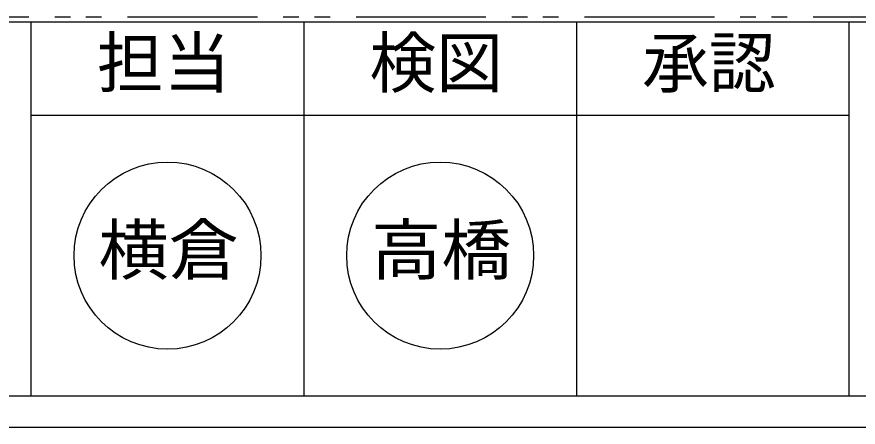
# Model space of a CAD drawing. Units: millimetres at full size. Extents: x -22551 to 92397, y -19340 to 14894.
# Drawn here: x 81333 to 83601, y -19340 to -18235 of the extents above; entities that cross this region are included whole.
import ezdxf
from ezdxf.enums import TextEntityAlignment as Align

# ---------------------------------------------------------------- set-up
doc = ezdxf.new("R2010")
doc.units = ezdxf.units.MM
doc.header["$LTSCALE"] = 70
doc.linetypes.add('DOUBLE_CHAIN1', pattern=[8.8, 5, -1, 0.6, -0.6, 0.6, -1])
doc.layers.add('2-0_通芯', color=7, linetype='Continuous', lineweight=15)
doc.layers.add('8-0_9-1', color=7, linetype='Continuous', lineweight=15)
doc.styles.add('ＭＳ ゴシック', font='')
doc.styles.get('ＭＳ ゴシック').set_extended_font_data('MS Gothic')

msp = doc.modelspace()

# ---------------------------------------------------------------- linework, layer by layer
at = {"layer": '2-0_通芯', "linetype": 'DOUBLE_CHAIN1'}
msp.add_line((75471.52, -18235.23), (92121.52, -18235.23), dxfattribs=at)
at = {"layer": '8-0_9-1'}
for p, q in [((44756.56, -18248.46), (92312.86, -18248.46)), ((81371.86, -19256.46), (81371.86, -18248.46)), ((82106.86, -18248.46), (82106.86, -19256.46)), ((82106.86, -18248.46), (82106.86, -19256.46)), ((82841.86, -18248.46), (82841.86, -19256.46)), ((83576.86, -19256.46), (83576.86, -18248.46)), ((81371.86, -18500.46), (83576.86, -18500.46)), ((44756.56, -19256.46), (92312.86, -19256.46)), ((44672.56, -19340.46), (92396.86, -19340.46))]:
    msp.add_line(p, q, dxfattribs=at)
for centre in [(81739.36, -18878.46), (82474.36, -18878.46)]:
    msp.add_circle(centre, 252, dxfattribs=at)

# ---------------------------------------------------------------- texts
at = {"layer": '8-0_9-1', "style": 'ＭＳ ゴシック'}
for s, p in [('担当', (81548.86, -18464.46)), ('検図', (82283.86, -18464.46)), ('承認', (83018.86, -18464.46))]:
    msp.add_text(s, height=132, dxfattribs=at).set_placement(p, align=Align.BOTTOM_LEFT)
at = {"layer": '8-0_9-1', "style": 'ＭＳ ゴシック', "width": 1.05}
for s, p in [('横倉', (81553.36, -18968.46)), ('高橋', (82288.36, -18968.46))]:
    msp.add_text(s, height=132, dxfattribs=at).set_placement(p, align=Align.BOTTOM_LEFT)

doc.saveas('drawing.dxf')
